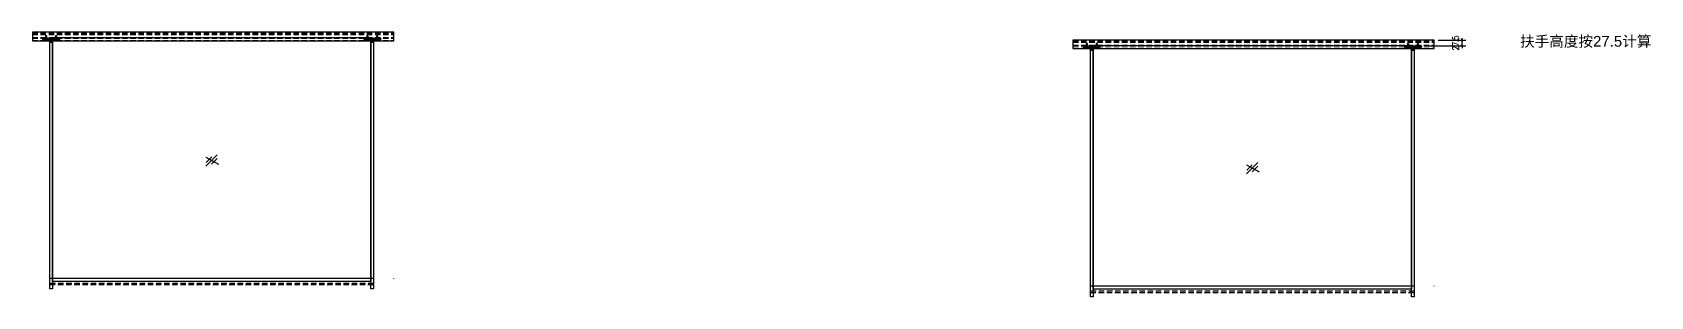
# Model space of a CAD drawing. Header units: millimetres. Extents: x 292 to 7850, y -3623 to 3853.
# Drawn here: x 292 to 7850, y 2617 to 3853 of the extents above.
import ezdxf

# ---------------------------------------------------------------- set-up
doc = ezdxf.new("R2010")
doc.units = ezdxf.units.MM
doc.header["$MEASUREMENT"] = 0
for name, pattern in [('CENTER', [2, 1.25, -0.25, 0.25, -0.25]), ('DASH', [0.35, 0.25, -0.1]), ('DASHED', [19.05, 12.7, -6.35])]:
    doc.linetypes.add(name, pattern=pattern)
for name, color, linetype in [('@F01_Section_AL', 92, 'Continuous'), ('@F03_Section_Glass', 4, 'Continuous'), ('DIM', 8, 'Continuous'), ('F01_Section_Alu.E', 92, 'Continuous'), ('F05_Section_Plastic', 51, 'Continuous'), ('F06_Section_Steel', 24, 'Continuous'), ('F24_Fill', 251, 'Continuous'), ('F_Submate_Other', 250, 'Continuous'), ('pj', 4, 'Continuous'), ('XX', 6, 'DASHED'), ('ZX', 1, 'CENTER'), ('图框', 7, 'Continuous')]:
    doc.layers.add(name, color=color, linetype=linetype)
doc.styles.add('_TCH_DIM_T3', font='SIMPLEX', dxfattribs={"width": 0.705882, "bigfont": 'GBCBIG'})
doc.styles.get("Standard").update_dxf_attribs({"font": 'arial.ttf'})
doc.dimstyles.new('_TCH_ARCH&&12', dxfattribs={"dimtxt": 30.6, "dimasz": 9.6, "dimexe": 18, "dimexo": 18, "dimgap": 14.7, "dimtad": 1, "dimdec": 1, "dimzin": 12, "dimdsep": 46, "dimtxsty": '_TCH_DIM_T3', "dimblk": 'ARCHTICK', "dimcen": 0.09, "dimclrt": 7, "dimazin": 2, "dimtfac": 1, "dimtdec": 1, "dimtix": 1, "dimtmove": 2, "dimatfit": 3, "dimldrblk": 'ARCHTICK', "dimfxl": 1, "dimtolj": 1, "dimtzin": 0, "dimarcsym": 0})

# ---------------------------------------------------------------- blocks, each defined once
blk = doc.blocks.new('A$C2D332B79')
at = {"layer": 'DIM'}
for p, q in [((0, 280), (399, 58)), ((10, 110), (185, 286)), ((176, 65), (352, 241))]:
    blk.add_line(p, q, dxfattribs=at)
at = {"layer": 'DIM', "linetype": 'DASHED', "ltscale": 450}
blk.add_line((7, 0), (358, 351), dxfattribs=at)
blk = doc.blocks.new('*U10')
at = {"layer": 'F24_Fill'}
h = blk.add_hatch(dxfattribs=at)
h.set_pattern_fill('塑料', color=256)
h.set_pattern_definition([(45, (0, 11.3664), (-1.76777, 1.76777), []), (45, (1.1785, 11.3664), (-1.76777, 1.76777), []), (135, (2.0207, 11.9257), (-1.76777, -1.76777), [1.23333, -1.26667])])
h.paths.add_polyline_path([(0, 10.7), (1, 10.7), (1, 50.7), (0, 50.7)])
at = {"layer": 'F05_Section_Plastic', "linetype": 'DASH', "ltscale": 10}
blk.add_lwpolyline([(0, 10.7), (1, 10.7), (1, 50.7), (0, 50.7)], close=True, dxfattribs=at)
blk = doc.blocks.new('*U12')
at = {"layer": 'pj'}
for p, q in [((-2.1, 0), (-2.1, -0.5)), ((-2.5, -0.8), (2.5, -0.4)), ((-2.5, -0.8), (2.5, -0.4)), ((-2.1, -0.5), (-2.5, -0.8)), ((-2.5, -0.8), (-2.5, -0.8)), ((-2.5, -0.8), (-2.1, -1.1)), ((-2.5, -1.6), (2.5, -1.2)), ((-2.5, -1.6), (2.5, -1.2)), ((-2.1, -1.3), (-2.5, -1.6)), ((-2.5, -1.6), (-2.5, -1.6)), ((-2.5, -1.6), (-2.1, -1.9)), ((-2.5, -2.4), (2.5, -2)), ((-2.5, -2.4), (2.5, -2)), ((-2.5, -2.4), (-2.1, -2.1)), ((-2.1, -2.7), (-2.5, -2.4)), ((-2.5, -2.4), (-2.5, -2.4)), ((-2.5, -3.2), (2.5, -2.8)), ((-2.5, -3.2), (2.5, -2.8)), ((-2.5, -3.2), (-2.1, -2.9)), ((-2.5, -3.2), (-2.5, -3.2)), ((-2.1, -3.5), (-2.5, -3.2)), ((-2.5, -4), (2.5, -3.6)), ((-2.5, -4), (2.5, -3.6)), ((-2.5, -4), (-2.1, -3.7)), ((-2.5, -4), (-2.5, -4)), ((-2.1, -4.3), (-2.5, -4)), ((-2.5, -4.8), (2.5, -4.4)), ((-2.5, -4.8), (2.5, -4.4)), ((-2.5, -4.8), (-2.1, -4.5)), ((-2.5, -4.8), (-2.5, -4.8)), ((-2.1, -5.1), (-2.5, -4.8)), ((-2.5, -5.6), (2.5, -5.2)), ((-2.5, -5.6), (2.5, -5.2)), ((-2.5, -5.6), (-2.1, -5.3)), ((-2.5, -5.6), (-2.5, -5.6)), ((-2.1, -5.9), (-2.5, -5.6)), ((-2.5, -6.4), (2.5, -6)), ((-2.5, -6.4), (2.5, -6)), ((-2.5, -6.4), (-2.1, -6.1)), ((-2.5, -6.4), (-2.5, -6.4)), ((-2.1, -6.7), (-2.5, -6.4)), ((-2.5, -7.2), (2.5, -6.8)), ((-2.5, -7.2), (2.5, -6.8)), ((-2.5, -7.2), (-2.1, -6.9)), ((-2.5, -7.2), (-2.5, -7.2)), ((-2.1, -7.5), (-2.5, -7.2)), ((-2.5, -8), (2.5, -7.6)), ((-2.5, -8), (2.5, -7.6)), ((-2.5, -8), (-2.1, -7.7)), ((-2.5, -8), (-2.5, -8)), ((-2.1, -8.3), (-2.5, -8)), ((-2.5, -8.8), (2.5, -8.4)), ((-2.5, -8.8), (2.5, -8.4)), ((-2.5, -8.8), (-2.1, -8.5)), ((-2.5, -8.8), (-2.5, -8.8)), ((-2.1, -9.1), (-2.5, -8.8)), ((-2.5, -9.6), (2.5, -9.2)), ((-2.5, -9.6), (2.5, -9.2)), ((-2.5, -9.6), (-2.1, -9.3)), ((-2.5, -9.6), (-2.5, -9.6)), ((-2.1, -9.9), (-2.5, -9.6)), ((-2.5, -10.4), (2.5, -10)), ((-2.5, -10.4), (2.5, -10)), ((-2.5, -10.4), (-2.1, -10.1)), ((-2.5, -10.4), (-2.5, -10.4)), ((-2.1, -10.7), (-2.5, -10.4)), ((-2.5, -11.2), (2.5, -10.8)), ((-2.5, -11.2), (2.5, -10.8)), ((-2.5, -11.2), (-2.1, -10.9)), ((-2.5, -11.2), (-2.5, -11.2)), ((-2.1, -11.5), (-2.5, -11.2)), ((-2.5, -12), (2.5, -11.6)), ((-2.5, -12), (2.5, -11.6)), ((-2.5, -12), (-2.1, -11.7)), ((-2.5, -12), (-2.5, -12)), ((-2.1, -12.3), (-2.5, -12)), ((-2.5, -12.8), (2.5, -12.4)), ((-2.5, -12.8), (2.5, -12.4)), ((-2.5, -12.8), (-2.1, -12.5)), ((-2.5, -12.8), (-2.5, -12.8)), ((-2.1, -13.1), (-2.5, -12.8)), ((-2.5, -13.6), (2.5, -13.2)), ((-2.5, -13.6), (2.5, -13.2)), ((-2.5, -13.6), (-2.1, -13.3)), ((-2.5, -13.6), (-2.5, -13.6)), ((-2.1, -13.9), (-2.5, -13.6)), ((-2.5, -14.4), (2.5, -14)), ((-2.5, -14.4), (2.5, -14)), ((-2.5, -14.4), (-2.1, -14.1)), ((-2.1, -14.7), (-2.5, -14.4)), ((-2.5, -14.4), (-2.5, -14.4)), ((-2.5, -15.2), (2.5, -14.8)), ((-2.5, -15.2), (2.5, -14.8)), ((-2.1, -14.9), (-2.5, -15.2)), ((-2.5, -15.2), (-2.5, -15.2)), ((-2.5, -15.2), (-2.1, -15.5)), ((-2.5, -16), (2.5, -15.6)), ((-2.5, -16), (2.5, -15.6)), ((-2.1, -15.7), (-2.5, -16)), ((-2.5, -16), (-2.5, -16)), ((-2.5, -16), (-2.1, -16.3)), ((-2.5, -16.8), (2.5, -16.4)), ((-2.5, -16.8), (2.5, -16.4)), ((-2.5, -16.8), (-2.1, -16.5)), ((-2.1, -17.1), (-2.5, -16.8)), ((-2.5, -16.8), (-2.5, -16.8)), ((-2.1, -0.5), (2.1, -0.1)), ((-2.1, -1.1), (2.1, -0.7)), ((-2.1, -1.3), (2.1, -0.9)), ((-2.1, -1.1), (-2.1, -1.3)), ((-2.1, -1.9), (2.1, -1.5)), ((-2.1, -2.1), (2.1, -1.7)), ((-2.1, -1.9), (-2.1, -2)), ((-2.1, -2.1), (-2.1, -2)), ((-2.1, -2.7), (2.1, -2.3)), ((-2.1, -2.9), (2.1, -2.5)), ((-2.1, -2.7), (-2.1, -2.8)), ((-2.1, -2.9), (-2.1, -2.8)), ((-2.1, -3.5), (2.1, -3.1)), ((-2.1, -3.7), (2.1, -3.3)), ((-2.1, -3.5), (-2.1, -3.6)), ((-2.1, -3.7), (-2.1, -3.6)), ((-2.1, -4.3), (2.1, -3.9)), ((-2.1, -4.5), (2.1, -4.1)), ((-2.1, -4.3), (-2.1, -4.4)), ((-2.1, -4.5), (-2.1, -4.4)), ((-2.1, -5.1), (2.1, -4.7)), ((-2.1, -5.3), (2.1, -4.9)), ((-2.1, -5.1), (-2.1, -5.2)), ((-2.1, -5.3), (-2.1, -5.2)), ((-2.1, -5.9), (2.1, -5.5)), ((-2.1, -6.1), (2.1, -5.7)), ((-2.1, -5.9), (-2.1, -6)), ((-2.1, -6.1), (-2.1, -6)), ((-2.1, -6.7), (2.1, -6.3)), ((-2.1, -6.9), (2.1, -6.5)), ((-2.1, -6.7), (-2.1, -6.8)), ((-2.1, -6.9), (-2.1, -6.8)), ((-2.1, -7.5), (2.1, -7.1)), ((-2.1, -7.7), (2.1, -7.3)), ((-2.1, -7.5), (-2.1, -7.6)), ((-2.1, -7.7), (-2.1, -7.6)), ((-2.1, -8.3), (2.1, -7.9)), ((-2.1, -8.5), (2.1, -8.1)), ((-2.1, -8.3), (-2.1, -8.4)), ((-2.1, -8.5), (-2.1, -8.4)), ((-2.1, -9.1), (2.1, -8.7)), ((-2.1, -9.3), (2.1, -8.9)), ((-2.1, -9.1), (-2.1, -9.2)), ((-2.1, -9.3), (-2.1, -9.2)), ((-2.1, -9.9), (2.1, -9.5)), ((-2.1, -10.1), (2.1, -9.7)), ((-2.1, -9.9), (-2.1, -10)), ((-2.1, -10.1), (-2.1, -10)), ((-2.1, -10.7), (2.1, -10.3)), ((-2.1, -10.9), (2.1, -10.5)), ((-2.1, -10.7), (-2.1, -10.8)), ((-2.1, -10.9), (-2.1, -10.8)), ((-2.1, -11.5), (2.1, -11.1)), ((-2.1, -11.7), (2.1, -11.3)), ((-2.1, -11.5), (-2.1, -11.6)), ((-2.1, -11.7), (-2.1, -11.6)), ((-2.1, -12.3), (2.1, -11.9)), ((-2.1, -12.5), (2.1, -12.1)), ((-2.1, -12.3), (-2.1, -12.4)), ((-2.1, -12.5), (-2.1, -12.4)), ((-2.1, -13.1), (2.1, -12.7)), ((-2.1, -13.3), (2.1, -12.9)), ((-2.1, -13.1), (-2.1, -13.2)), ((-2.1, -13.3), (-2.1, -13.2)), ((-2.1, -13.9), (2.1, -13.5)), ((-2.1, -14.1), (2.1, -13.7)), ((-2.1, -14.1), (-2.1, -13.9)), ((-2.1, -14.7), (2.1, -14.3)), ((-2.1, -14.9), (2.1, -14.5)), ((-2.1, -14.8), (-2.1, -14.7)), ((-2.1, -14.8), (-2.1, -14.9)), ((-2.1, -15.5), (2.1, -15.1)), ((-2.1, -15.7), (2.1, -15.3)), ((-2.1, -15.5), (-2.1, -15.7)), ((-2.1, -16.3), (2.1, -15.9)), ((-2.1, -16.5), (2.1, -16.1)), ((-2.1, -16.3), (-2.1, -16.4)), ((-2.1, -16.5), (-2.1, -16.4)), ((-2.1, -17.1), (2.1, -16.7)), ((-2.1, -17.2), (-2.1, -17.1)), ((2.5, -17.2), (-2.1, -17.2)), ((-0.9, -17.2), (2.1, -16.9)), ((1.8, -17.2), (2.5, -17.2)), ((2.1, 0), (2.1, -0.1)), ((2.1, -0.1), (2.5, -0.4)), ((2.5, -0.4), (2.1, -0.7)), ((2.1, -0.7), (2.1, -0.9)), ((2.1, -0.9), (2.5, -1.2)), ((2.5, -1.2), (2.1, -1.5)), ((2.1, -1.5), (2.1, -1.6)), ((2.1, -1.7), (2.1, -1.6)), ((2.5, -2), (2.1, -1.7)), ((2.1, -2.3), (2.5, -2)), ((2.1, -2.3), (2.1, -2.4)), ((2.1, -2.5), (2.1, -2.4)), ((2.5, -2.8), (2.1, -2.5)), ((2.1, -3.1), (2.5, -2.8)), ((2.1, -3.1), (2.1, -3.2)), ((2.1, -3.3), (2.1, -3.2)), ((2.5, -3.6), (2.1, -3.3)), ((2.1, -3.9), (2.5, -3.6)), ((2.1, -3.9), (2.1, -4)), ((2.1, -4.1), (2.1, -4)), ((2.5, -4.4), (2.1, -4.1)), ((2.1, -4.7), (2.5, -4.4)), ((2.1, -4.7), (2.1, -4.8)), ((2.1, -4.9), (2.1, -4.8)), ((2.5, -5.2), (2.1, -4.9)), ((2.1, -5.5), (2.5, -5.2)), ((2.1, -5.5), (2.1, -5.6)), ((2.1, -5.7), (2.1, -5.6)), ((2.5, -6), (2.1, -5.7)), ((2.1, -6.3), (2.5, -6)), ((2.1, -6.3), (2.1, -6.4)), ((2.1, -6.5), (2.1, -6.4)), ((2.5, -6.8), (2.1, -6.5)), ((2.1, -7.1), (2.5, -6.8)), ((2.1, -7.1), (2.1, -7.2)), ((2.1, -7.3), (2.1, -7.2)), ((2.5, -7.6), (2.1, -7.3)), ((2.1, -7.9), (2.5, -7.6)), ((2.1, -7.9), (2.1, -8)), ((2.1, -8.1), (2.1, -8)), ((2.5, -8.4), (2.1, -8.1)), ((2.1, -8.7), (2.5, -8.4)), ((2.1, -8.7), (2.1, -8.8)), ((2.1, -8.9), (2.1, -8.8)), ((2.5, -9.2), (2.1, -8.9)), ((2.1, -9.5), (2.5, -9.2)), ((2.1, -9.5), (2.1, -9.6)), ((2.1, -9.7), (2.1, -9.6)), ((2.5, -10), (2.1, -9.7)), ((2.1, -10.3), (2.5, -10)), ((2.1, -10.3), (2.1, -10.4)), ((2.1, -10.5), (2.1, -10.4)), ((2.5, -10.8), (2.1, -10.5)), ((2.1, -11.1), (2.5, -10.8)), ((2.1, -11.1), (2.1, -11.2)), ((2.1, -11.3), (2.1, -11.2)), ((2.5, -11.6), (2.1, -11.3)), ((2.1, -11.9), (2.5, -11.6)), ((2.1, -11.9), (2.1, -12)), ((2.1, -12.1), (2.1, -12)), ((2.5, -12.4), (2.1, -12.1)), ((2.1, -12.7), (2.5, -12.4)), ((2.1, -12.7), (2.1, -12.8)), ((2.1, -12.9), (2.1, -12.8)), ((2.5, -13.2), (2.1, -12.9)), ((2.1, -13.5), (2.5, -13.2)), ((2.1, -13.7), (2.1, -13.5)), ((2.5, -14), (2.1, -13.7)), ((2.1, -14.3), (2.5, -14)), ((2.1, -14.4), (2.1, -14.3)), ((2.1, -14.4), (2.1, -14.5)), ((2.1, -14.5), (2.5, -14.8)), ((2.5, -14.8), (2.1, -15.1)), ((2.1, -15.1), (2.1, -15.3)), ((2.1, -15.3), (2.5, -15.6)), ((2.5, -15.6), (2.1, -15.9)), ((2.1, -15.9), (2.1, -16)), ((2.1, -16.1), (2.1, -16)), ((2.5, -16.4), (2.1, -16.1)), ((2.1, -16.7), (2.5, -16.4)), ((2.1, -16.9), (2.1, -16.7)), ((2.5, -17.2), (2.1, -16.9)), ((2.5, -0.4), (2.5, -0.4)), ((2.5, -1.2), (2.5, -1.2)), ((2.5, -2), (2.5, -2)), ((2.5, -2.8), (2.5, -2.8)), ((2.5, -3.6), (2.5, -3.6)), ((2.5, -4.4), (2.5, -4.4)), ((2.5, -5.2), (2.5, -5.2)), ((2.5, -6), (2.5, -6)), ((2.5, -6.8), (2.5, -6.8)), ((2.5, -7.6), (2.5, -7.6)), ((2.5, -8.4), (2.5, -8.4)), ((2.5, -9.2), (2.5, -9.2)), ((2.5, -10), (2.5, -10)), ((2.5, -10.8), (2.5, -10.8)), ((2.5, -11.6), (2.5, -11.6)), ((2.5, -12.4), (2.5, -12.4)), ((2.5, -13.2), (2.5, -13.2)), ((2.5, -14), (2.5, -14)), ((2.5, -14.8), (2.5, -14.8)), ((2.5, -15.6), (2.5, -15.6)), ((2.5, -16.4), (2.5, -16.4)), ((2.5, -17.2), (2.5, -17.2))]:
    blk.add_line(p, q, dxfattribs=at)
blk.add_lwpolyline([(-4.8, 2.1), (-4.8, 0), (4.8, 0), (4.8, 2.1, 0.148437), (0.4, 3.7), (0.4, 3.5), (-0.4, 3.5), (-0.4, 3.7, 0.148437)], format="xyb", close=True, dxfattribs=at)
at = {"layer": 'ZX', "ltscale": 0.1}
blk.add_line((0, 4.7), (0, -18.2), dxfattribs=at)
blk = doc.blocks.new('*U25')
at = {"layer": '@F03_Section_Glass'}
for p, q in [((6, 588.8), (1494, 588.8)), ((6, -551.2), (6, 588.8)), ((1494, 588.8), (1494, -551.2)), ((1494, -551.2), (6, -551.2))]:
    blk.add_line(p, q, dxfattribs=at)
at = {"layer": 'F06_Section_Steel'}
for p, q in [((-6, 580.2, 0), (6, 580.2, 0)), ((-6, -586.2, 0), (-6, 580.2, 0)), ((-6, 573.8, 0), (6, 573.8, 0)), ((6, 580.2, 0), (6, -586.2, 0)), ((1494, 580.2, 0), (1506, 580.2, 0)), ((1494, -586.2), (1494, 580.2)), ((1494, 573.8, 0), (1506, 573.8, 0)), ((1506, 580.2, 0), (1506, -586.2, 0)), ((-6, -536.2, 0), (1506, -536.2, 0)), ((6, -586.2), (-6, -586.2)), ((1506, -586.2), (1494, -586.2))]:
    blk.add_line(p, q, dxfattribs=at)
at = {"layer": 'F06_Section_Steel', "elevation": 0}
for points in [[(40, 580.2), (40, 584.2), (-40, 584.2), (-40, 580.2)], [(1540, 580.2), (1540, 584.2), (1460, 584.2), (1460, 580.2)]]:
    blk.add_lwpolyline(points, close=True, dxfattribs=at)
at = {"layer": 'F06_Section_Steel'}
blk.add_lwpolyline([(1600, -537.2), (1600, -536.2)], dxfattribs=at)
at = {"layer": 'F_Submate_Other', "color": 8}
for centre, radius, start, end in [((-6, 580.2, 0), 4, 180, 270), ((-6, 580.2, 0), 3.5, 180, 270), ((-6, 580.2, 0), 3, 180, 270), ((-6, 580.2, 0), 2.5, 180, 270), ((-6, 580.2, 0), 2, 180, 270), ((-6, 580.2, 0), 1.5, 180, 270), ((-6, 580.2, 0), 1, 180, 270), ((-6, 580.2, 0), 0.5, 180, 270), ((6, 580.2, 0), 4, 270, 0), ((6, 580.2, 0), 3.5, 270, 0), ((6, 580.2, 0), 3, 270, 0), ((6, 580.2, 0), 2.5, 270, 0), ((6, 580.2, 0), 2, 270, 0), ((6, 580.2, 0), 1.5, 270, 0), ((6, 580.2, 0), 1, 270, 0), ((6, 580.2, 0), 0.5, 270, 0), ((1494, 580.2, 0), 4, 180, 270), ((1494, 580.2, 0), 3.5, 180, 270), ((1494, 580.2, 0), 3, 180, 270), ((1494, 580.2, 0), 2.5, 180, 270), ((1494, 580.2, 0), 2, 180, 270), ((1494, 580.2, 0), 1.5, 180, 270), ((1494, 580.2, 0), 1, 180, 270), ((1494, 580.2, 0), 0.5, 180, 270), ((1506, 580.2, 0), 4, 270, 0), ((1506, 580.2, 0), 3.5, 270, 0), ((1506, 580.2, 0), 3, 270, 0), ((1506, 580.2, 0), 2.5, 270, 0), ((1506, 580.2, 0), 2, 270, 0), ((1506, 580.2, 0), 1.5, 270, 0), ((1506, 580.2, 0), 1, 270, 0), ((1506, 580.2, 0), 0.5, 270, 0)]:
    blk.add_arc(centre, radius, start, end, dxfattribs=at)
at = {"layer": 'XX', "ltscale": 2, "elevation": 0}
for points in [[(1506, -561.2), (-6, -561.2)], [(-6, -566.2), (1506, -566.2)]]:
    blk.add_lwpolyline(points, dxfattribs=at)
at = {"xscale": -1, "rotation": 180}
for p in [(-23, 580.2, 0), (1477, 580.2, 0)]:
    blk.add_blockref('*U12', p, dxfattribs=at)
at = {"xscale": -1}
for p in [(0, 584.2, 0), (1500, 584.2, 0)]:
    blk.add_blockref('*U12', p, dxfattribs=at)
at = {"rotation": 180}
for p in [(23, 580.2, 0), (1523, 580.2, 0)]:
    blk.add_blockref('*U12', p, dxfattribs=at)
at = {"layer": 'F01_Section_Alu.E', "xscale": -2, "yscale": 2, "zscale": 2, "rotation": 270}
for p in [(-61.4, 584.2, 0), (1438.6, 584.2, 0)]:
    blk.add_blockref('*U10', p, dxfattribs=at)
at = {"layer": '图框', "xscale": 0.1499999999650754, "yscale": 0.1499999999650754, "zscale": 0.1499999999650754}
blk.add_blockref('A$C2D332B79', (722.3, -11.9, 0), dxfattribs=at)
blk = doc.blocks.new('_ArchTick')
at = {"color": 0, "linetype": 'ByBlock', "const_width": 0.4}
blk.add_lwpolyline([(-0.5, -0.5), (0.5, 0.5)], dxfattribs=at)
blk = doc.blocks.new('*D15')
at = {"color": 0, "lineweight": -2, "transparency": 16777216}
for p, q in [((6797.4, 3789.3), (6986.9, 3789.3)), ((6857.4, 3816.8), (6986.9, 3816.8)), ((6968.9, 3816.8), (6968.9, 3826.4)), ((6968.9, 3789.3), (6968.9, 3816.8)), ((6968.9, 3789.3), (6968.9, 3779.7))]:
    blk.add_line(p, q, dxfattribs=at)
at = {"layer": 'Defpoints', "color": 0, "transparency": 16777216}
for p in [(6779.4, 3789.3), (6839.4, 3816.8, 0), (6968.9, 3816.8)]:
    blk.add_point(p, dxfattribs=at)
at = {"color": 0, "lineweight": -2, "transparency": 16777216, "xscale": 9.600000000000001, "yscale": 9.600000000000001, "zscale": 9.600000000000001}
for p, rotation in [((6968.9, 3816.8), 270), ((6968.9, 3789.3), 90)]:
    blk.add_blockref('_ArchTick', p, dxfattribs=dict(at, rotation=rotation))
at = {"color": 7, "transparency": 16777216, "insert": (6938.9, 3803.1), "char_height": 30.6, "attachment_point": 5, "rotation": 90, "style": '_TCH_DIM_T3'}
blk.add_mtext('\\A1;27.5', dxfattribs=at)
blk = doc.blocks.new('*U24')
at = {"layer": '@F03_Section_Glass'}
for p, q in [((6, 588.8), (1494, 588.8)), ((6, -551.2), (6, 588.8)), ((1494, 588.8), (1494, -551.2)), ((1494, -551.2), (6, -551.2))]:
    blk.add_line(p, q, dxfattribs=at)
at = {"layer": 'F06_Section_Steel'}
for p, q in [((-6, 580.2, 0), (6, 580.2, 0)), ((-6, -586.2, 0), (-6, 580.2, 0)), ((-6, 573.8, 0), (6, 573.8, 0)), ((6, 580.2, 0), (6, -586.2, 0)), ((1494, 580.2, 0), (1506, 580.2, 0)), ((1494, -586.2), (1494, 580.2)), ((1494, 573.8, 0), (1506, 573.8, 0)), ((1506, 580.2, 0), (1506, -586.2, 0)), ((-6, -536.2, 0), (1506, -536.2, 0)), ((6, -586.2), (-6, -586.2)), ((1506, -586.2), (1494, -586.2))]:
    blk.add_line(p, q, dxfattribs=at)
at = {"layer": 'F06_Section_Steel', "elevation": 0}
for points in [[(40, 580.2), (40, 584.2), (-40, 584.2), (-40, 580.2)], [(1540, 580.2), (1540, 584.2), (1460, 584.2), (1460, 580.2)]]:
    blk.add_lwpolyline(points, close=True, dxfattribs=at)
at = {"layer": 'F06_Section_Steel'}
blk.add_lwpolyline([(1600, -537.2), (1600, -536.2)], dxfattribs=at)
at = {"layer": 'F_Submate_Other', "color": 8}
for centre, radius, start, end in [((-6, 580.2, 0), 4, 180, 270), ((-6, 580.2, 0), 3.5, 180, 270), ((-6, 580.2, 0), 3, 180, 270), ((-6, 580.2, 0), 2.5, 180, 270), ((-6, 580.2, 0), 2, 180, 270), ((-6, 580.2, 0), 1.5, 180, 270), ((-6, 580.2, 0), 1, 180, 270), ((-6, 580.2, 0), 0.5, 180, 270), ((6, 580.2, 0), 4, 270, 0), ((6, 580.2, 0), 3.5, 270, 0), ((6, 580.2, 0), 3, 270, 0), ((6, 580.2, 0), 2.5, 270, 0), ((6, 580.2, 0), 2, 270, 0), ((6, 580.2, 0), 1.5, 270, 0), ((6, 580.2, 0), 1, 270, 0), ((6, 580.2, 0), 0.5, 270, 0), ((1494, 580.2, 0), 4, 180, 270), ((1494, 580.2, 0), 3.5, 180, 270), ((1494, 580.2, 0), 3, 180, 270), ((1494, 580.2, 0), 2.5, 180, 270), ((1494, 580.2, 0), 2, 180, 270), ((1494, 580.2, 0), 1.5, 180, 270), ((1494, 580.2, 0), 1, 180, 270), ((1494, 580.2, 0), 0.5, 180, 270), ((1506, 580.2, 0), 4, 270, 0), ((1506, 580.2, 0), 3.5, 270, 0), ((1506, 580.2, 0), 3, 270, 0), ((1506, 580.2, 0), 2.5, 270, 0), ((1506, 580.2, 0), 2, 270, 0), ((1506, 580.2, 0), 1.5, 270, 0), ((1506, 580.2, 0), 1, 270, 0), ((1506, 580.2, 0), 0.5, 270, 0)]:
    blk.add_arc(centre, radius, start, end, dxfattribs=at)
at = {"layer": 'XX', "ltscale": 2, "elevation": 0}
for points in [[(1506, -561.2), (-6, -561.2)], [(-6, -566.2), (1506, -566.2)]]:
    blk.add_lwpolyline(points, dxfattribs=at)
at = {"xscale": -1, "rotation": 180}
for p in [(-23, 580.2, 0), (1477, 580.2, 0)]:
    blk.add_blockref('*U12', p, dxfattribs=at)
at = {"xscale": -1}
for p in [(0, 584.2, 0), (1500, 584.2, 0)]:
    blk.add_blockref('*U12', p, dxfattribs=at)
at = {"rotation": 180}
for p in [(23, 580.2, 0), (1523, 580.2, 0)]:
    blk.add_blockref('*U12', p, dxfattribs=at)
at = {"layer": 'F01_Section_Alu.E', "xscale": -2, "yscale": 2, "zscale": 2, "rotation": 270}
for p in [(-61.4, 584.2, 0), (1438.6, 584.2, 0)]:
    blk.add_blockref('*U10', p, dxfattribs=at)
at = {"layer": '图框', "xscale": 0.1499999999650754, "yscale": 0.1499999999650754, "zscale": 0.1499999999650754}
blk.add_blockref('A$C2D332B79', (722.3, -11.9, 0), dxfattribs=at)
blk = doc.blocks.new('Railing_B2_Handrail')
at = {"layer": '@F01_Section_AL'}
blk.add_lwpolyline([(0, 0), (0, -40), (1687.5, -40), (1687.5, 0)], close=True, dxfattribs=at)
at = {"layer": 'XX', "ltscale": 2}
for p, q in [((0, -2, 0), (1687.5, -2, 0)), ((0, -8, 0), (1687.5, -8, 0)), ((0, -10, 0), (1687.5, -10, 0)), ((0, -23.5, 0), (1687.5, -23.5, 0)), ((0, -25.5, 0), (1687.5, -25.5, 0)), ((0, -27.5, 0), (1687.5, -27.5, 0)), ((0, -38, 0), (1687.5, -38, 0))]:
    blk.add_line(p, q, dxfattribs=at)

msp = doc.modelspace()

# ---------------------------------------------------------------- linework, layer by layer
at = {"layer": '@F01_Section_AL', "elevation": 0}
msp.add_lwpolyline([(5151.86, 3816.85), (5151.86, 3776.85), (6839.36, 3776.85), (6839.36, 3816.85)], close=True, dxfattribs=at)
at = {"layer": 'XX', "ltscale": 2}
for p, q in [((5151.86, 3814.85, 0), (6839.36, 3814.85, 0)), ((5151.86, 3808.85, 0), (6839.36, 3808.85, 0)), ((5151.86, 3806.85, 0), (6839.36, 3806.85, 0)), ((5151.86, 3793.32, 0), (6839.36, 3793.32, 0)), ((5151.86, 3791.32, 0), (6839.36, 3791.32, 0)), ((5151.86, 3789.32, 0), (6839.36, 3789.32, 0)), ((5151.86, 3778.85, 0), (6839.36, 3778.85, 0))]:
    msp.add_line(p, q, dxfattribs=at)

# ---------------------------------------------------------------- block references
msp.add_blockref('Railing_B2_Handrail', (291.85, 3853.05, 0))
at = {"ltscale": 10}
for name, p in [('*U24', (379.36, 3239.28)), ('*U25', (5239.37, 3203.08))]:
    msp.add_blockref(name, p, dxfattribs=at)

# ---------------------------------------------------------------- texts
at = {"insert": (7239.84, 3836.01), "char_height": 50, "attachment_point": 1}
msp.add_mtext_dynamic_manual_height_columns('{\\fSimSun|b0|i0|c134|p2;扶手高度按}27.5{\\fSimSun|b0|i0|c134|p2;计算}', width=962.4227, gutter_width=12.5, heights=[0], dxfattribs=at)

# ---------------------------------------------------------------- dimensions: what is measured, and where the dimension line sits
dim = msp.add_linear_dim(base=(6968.88, 3816.85, 0), p1=(6779.37, 3789.32, 0), p2=(6839.36, 3816.85, 0), angle=90, dimstyle='_TCH_ARCH&&12')
dim.commit()
dim.dimension.update_dxf_attribs({"geometry": '*D15', "text_midpoint": (6938.88, 3803.09, 0)})

doc.saveas('drawing.dxf')
